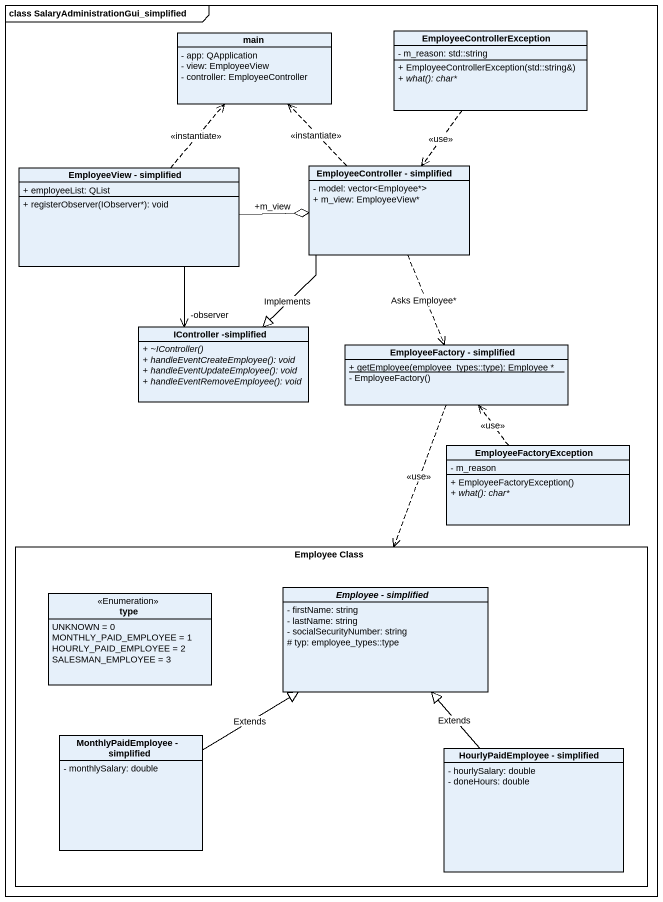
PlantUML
@startuml
mainframe class SalaryAdministrationGui_simplified
hide circle
hide empty members
skinparam classAttributeIconSize 0
class main {
  - app: QApplication
  - view: EmployeeView
  - controller: EmployeeController
}
class EmployeeControllerException {
  - m_reason: std::string
  + EmployeeControllerException(std::string&)
  {abstract} + what(): char*
}
class "EmployeeView - simplified" as EmployeeView_simplified {
  + employeeList: QList
  + registerObserver(IObserver*): void
}
class "EmployeeController - simplified" as EmployeeController {
  - model: vector<Employee*>
  + m_view: EmployeeView*
}
class "IController -simplified" as IController_simplified {
  {abstract} + ~IController()
  {abstract} + handleEventCreateEmployee(): void
  {abstract} + handleEventUpdateEmployee(): void
  {abstract} + handleEventRemoveEmployee(): void
}
class "EmployeeFactory - simplified" as EmployeeFactory_simplified {
  {static} + getEmployee(employee_types::type): Employee *
  - EmployeeFactory()
}
class EmployeeFactoryException {
  - m_reason
  + EmployeeFactoryException()
  {abstract} + what(): char*
}
rectangle "Employee Class" as Employee_Class {
  enum type <<Enumeration>> {
    UNKNOWN = 0
    MONTHLY_PAID_EMPLOYEE = 1
    HOURLY_PAID_EMPLOYEE = 2
    SALESMAN_EMPLOYEE = 3
  }
  abstract class "Employee - simplified" as Employee_simplified {
    - firstName: string
    - lastName: string
    - socialSecurityNumber: string
    # typ: employee_types::type
  }
  class "MonthlyPaidEmployee - simplified" as MonthlyPaidEmployee {
    - monthlySalary: double
  }
  class "HourlyPaidEmployee - simplified" as HourlyPaidEmployee {
    - hourlySalary: double
    - doneHours: double
  }
}
EmployeeControllerException ..> EmployeeController : <<use>>
EmployeeView_simplified .up.> main : <<instantiate>>
EmployeeView_simplified -right-o EmployeeController : +m_view
EmployeeView_simplified --> "-observer" IController_simplified
EmployeeController .up.> main : <<instantiate>>
EmployeeController --|> IController_simplified : Implements
EmployeeController ..> EmployeeFactory_simplified : Asks Employee*
EmployeeFactory_simplified ..> Employee_Class : <<use>>
EmployeeFactoryException .up.> EmployeeFactory_simplified : <<use>>
MonthlyPaidEmployee -up-|> Employee_simplified : Extends
HourlyPaidEmployee -up-|> Employee_simplified : Extends
@enduml
